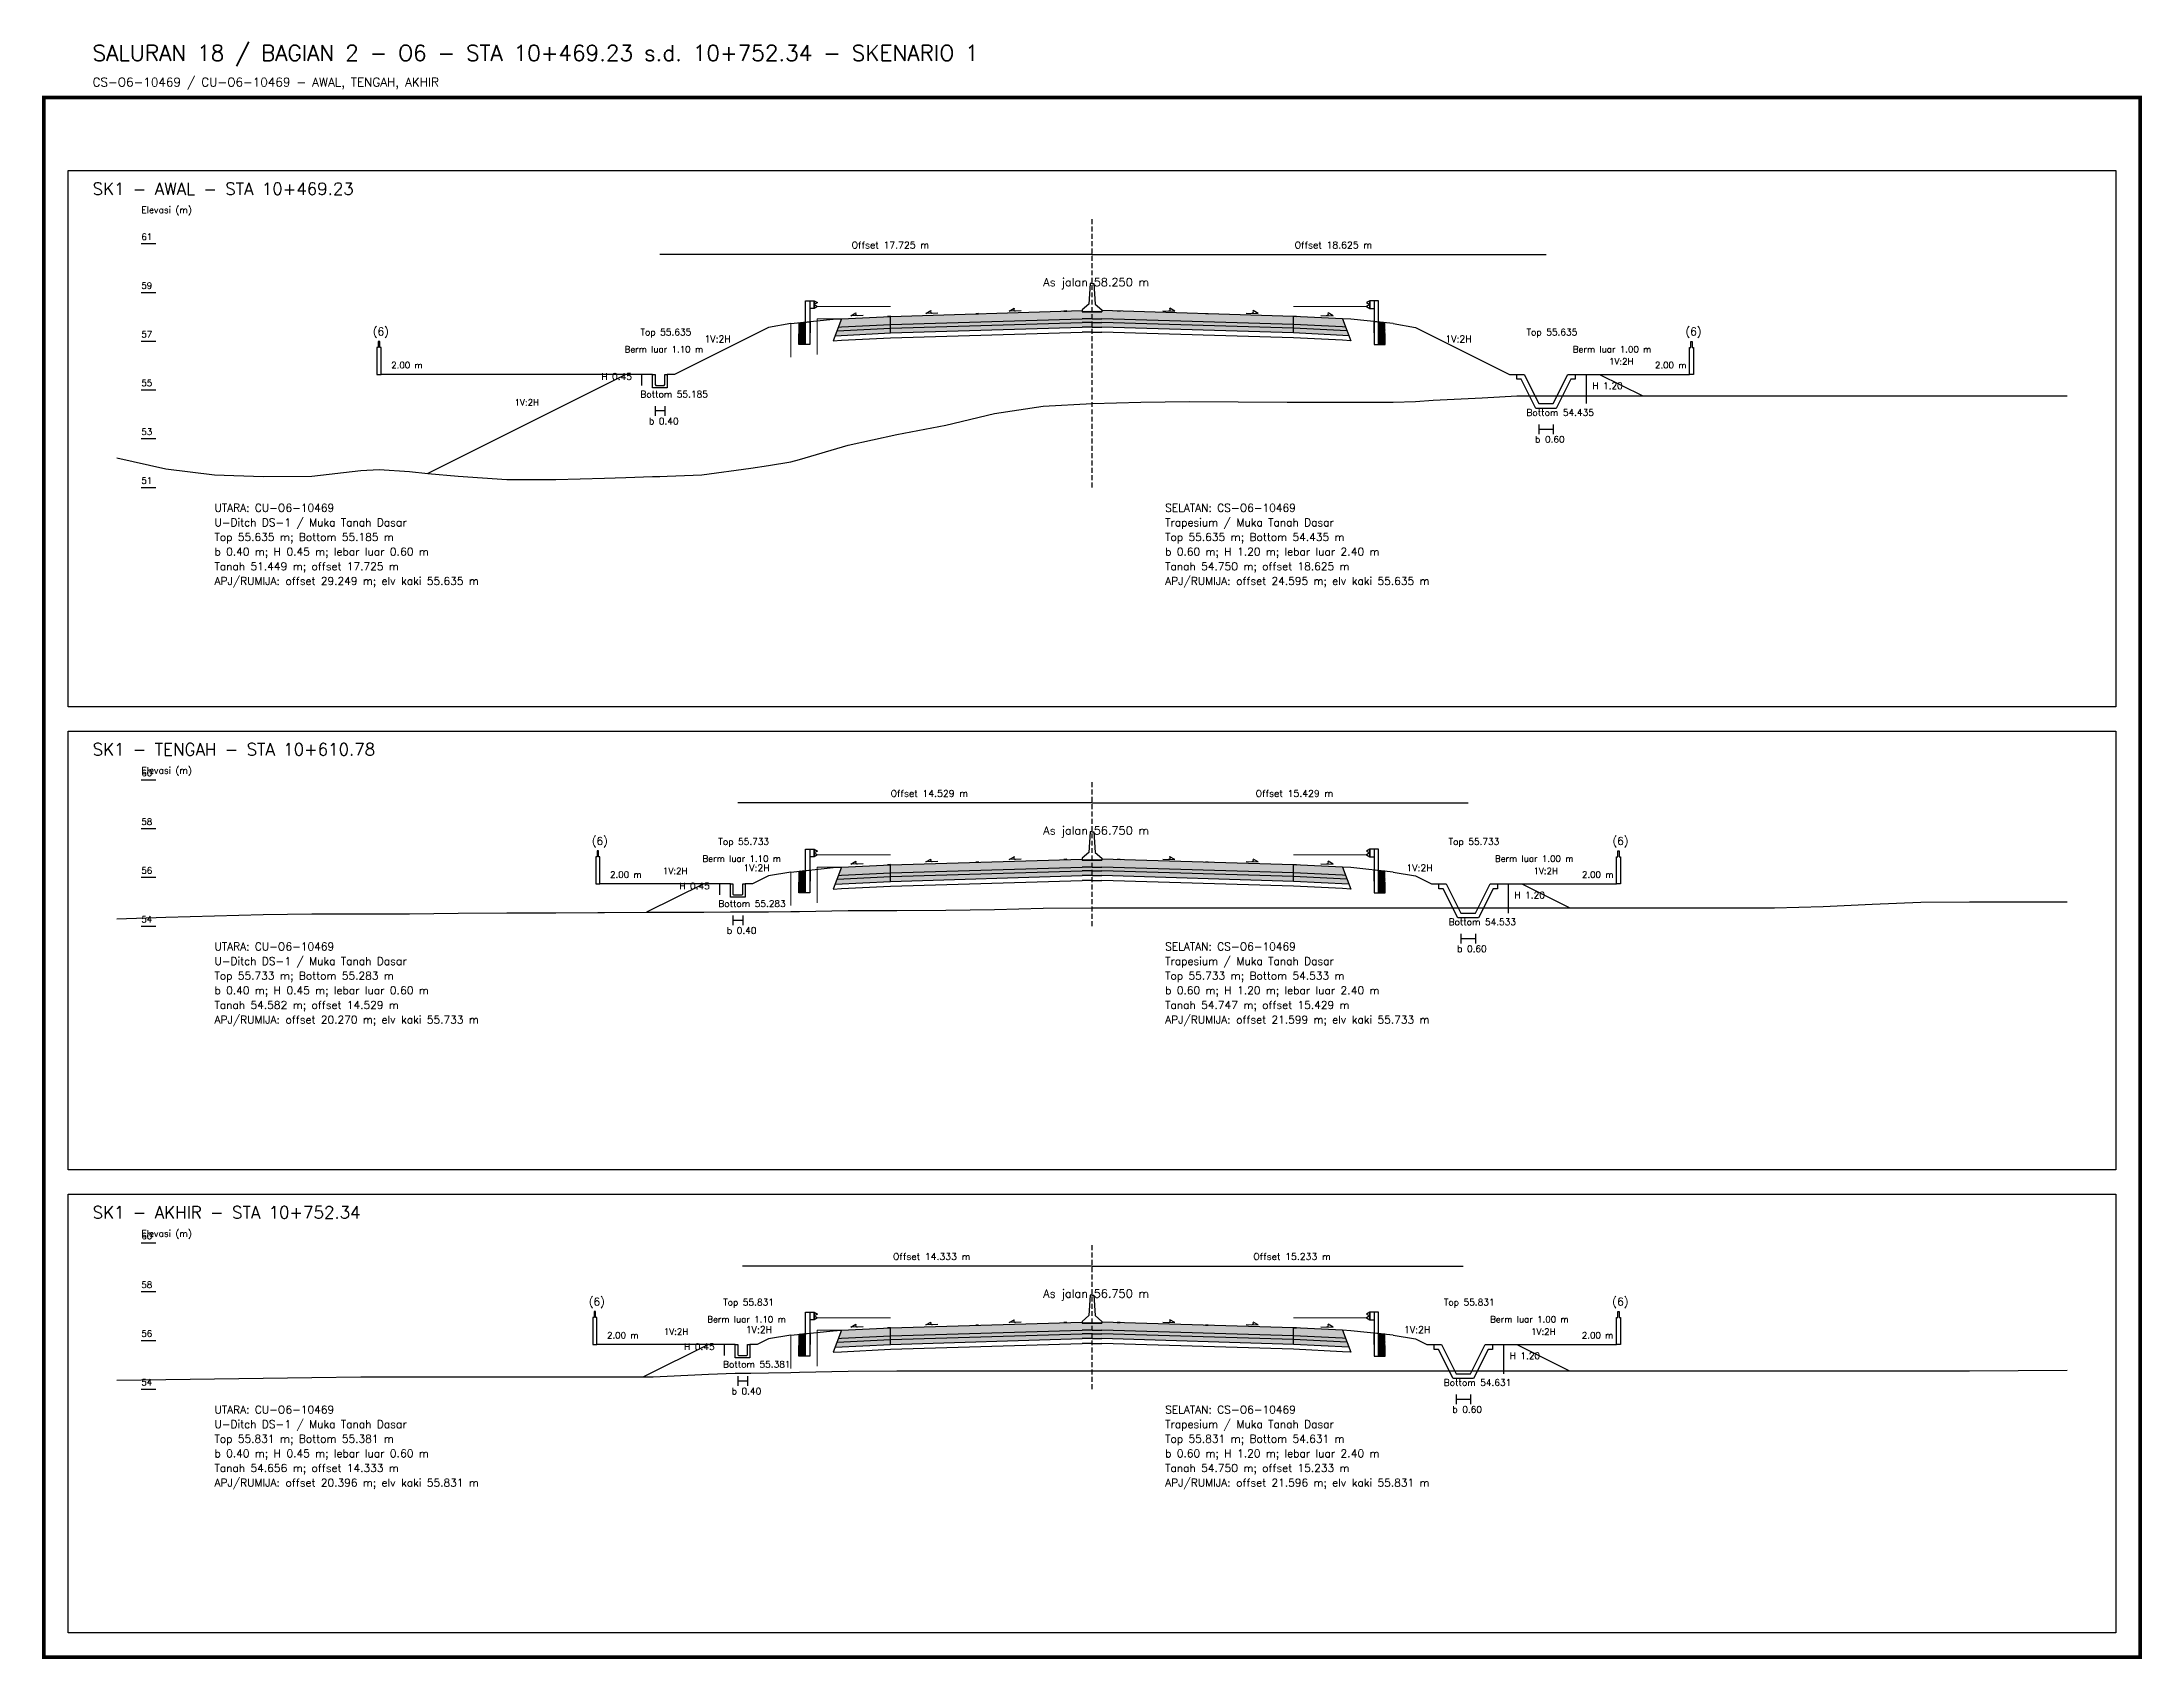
# Model space of a CAD drawing. Header units: metres. Extents: x -24715 to -24517, y 27498 to 30841.
# Drawn here: x -24707.5 to -24621.3, y 29335.5 to 29401.8 of the extents above; entities that cross this region are included whole.
import ezdxf

# ---------------------------------------------------------------- set-up
doc = ezdxf.new("R2010")
doc.units = ezdxf.units.M
doc.linetypes.add('PS_DASH', pattern=[0.3, 0.2, -0.1])
for name, color, linetype, lineweight in [('Dimensi', 230, 'Continuous', 20), ('GRS-ARSIR (HATCH)', 8, 'Continuous', 9), ('Guardrail', 20, 'Continuous', 30), ('HATCH - Beton ramping', 210, 'Continuous', 9), ('HATCH - LFA', 30, 'Continuous', 9), ('HATCH - Pavement', 50, 'Continuous', 9), ('Marka', 20, 'Continuous', 30), ('POT_ALL_GROUP', 2, 'Continuous', 70)]:
    doc.layers.add(name, color=color, linetype=linetype, lineweight=lineweight)
for name, color, linetype in [('POT_ALL_APJ', 2, 'Continuous'), ('POT_ALL_BORDER', 8, 'Continuous'), ('POT_ALL_CHANNEL1', 200, 'Continuous'), ('POT_ALL_DIM', 7, 'Continuous'), ('POT_ALL_GROUND', 1, 'Continuous'), ('POT_ALL_GUIDE', 8, 'Continuous'), ('POT_ALL_ROAD', 4, 'Continuous')]:
    doc.layers.add(name, color=color, linetype=linetype)
doc.styles.get("Standard").update_dxf_attribs({"font": 'simplex.shx'})

# ---------------------------------------------------------------- blocks, each defined once
blk = doc.blocks.new('JALAN_ASLI_TIPIKAL_2OKT_METER')
at = {"layer": 'Guardrail', "lineweight": 9}
h = blk.add_hatch(dxfattribs=at)
h.set_pattern_fill('JIS_LC_20', color=256, scale=0.002)
h.set_pattern_definition([(45, (-29.65569, -21.99233), (-0.02828427, 0.02828427), []), (45, (-29.65489, -21.99233), (-0.02828427, 0.02828427), [])])
h.paths.add_polyline_path([(-12.025, -1.394), (-11.753, -1.394), (-11.753, -0.471), (-12.018, -0.498)])
h = blk.add_hatch(dxfattribs=at)
h.set_pattern_fill('JIS_LC_20', color=256, scale=0.002)
h.set_pattern_definition([(45, (-29.40569, -21.99233), (-0.02828427, 0.02828427), []), (45, (-29.40489, -21.99233), (-0.02828427, 0.02828427), [])])
h.paths.add_polyline_path([(12.018, -0.498), (11.753, -0.471), (11.753, -1.394), (12.025, -1.394)])
at = {"layer": 'HATCH - Beton ramping'}
h = blk.add_hatch(dxfattribs=at)
h.set_pattern_fill('AR-CONC', color=256, scale=0.0005)
h.set_pattern_definition([(50, (-28.949556, -21.99233), (0.09109233, -0.00796954), [0.009525, -0.104775]), (355, (-28.94956, -21.99233), (-0.0176217, 0.09552842), [0.00762, -0.0838203]), (100.45144, (-28.941965, -21.992995), (0.07347062, 0.08755888), [0.008095, -0.08904512]), (46.1842, (-28.94956, -21.96693), (0.13553952, -0.02102116), [0.0142875, -0.1571625]), (96.63556, (-28.93826, -21.96868), (0.11870207, 0.12371306), [0.0121425, -0.1335678]), (351.18415, (-28.94956, -21.96693), (0.11870207, 0.12371306), [0.01143, -0.12572987]), (21, (-28.936856, -21.97328), (0.0758072, -0.0511326), [0.009525, -0.104775]), (326, (-28.93686, -21.97328), (0.03090101, 0.09209398), [0.00762, -0.08382]), (71.45144, (-28.93054, -21.97754), (0.1067082, 0.04096138), [0.008095, -0.08904497]), (37.5, (-28.949556, -21.99233), (0.001544302, 0.04227752), [0, -0.082804, 0, -0.08509, 0, -0.0841375]), (7.5, (-28.949556, -21.99233), (0.03340983, 0.05009029), [0, -0.048514, 0, -0.080899, 0, -0.0320675]), (327.5, (-28.977877, -21.99233), (0.067795298, -0.002864372), [0, -0.03175, 0, -0.09906, 0, -0.131445]), (317.5, (-28.990577, -21.99233), (0.07406459, 0.01271325), [0, -0.041275, 0, -0.065786, 0, -0.093345])])
h.paths.add_polyline_path([(-8.27, -0.566), (-10.401, -0.666), (-10.461, -0.826), (-8.27, -0.716)])
h.paths.add_polyline_path([(-0.4, -0.48), (0, -0.48), (0, -0.33), (-0.4, -0.33), (-8.27, -0.566), (-8.27, -0.716)])
h = blk.add_hatch(dxfattribs=at)
h.set_pattern_fill('AR-CONC', color=256, scale=0.0005)
h.set_pattern_definition([(50, (-28.699556, -21.99233), (0.09109233, -0.00796954), [0.009525, -0.104775]), (355, (-28.69956, -21.99233), (-0.01762171, 0.09552842), [0.00762, -0.0838203]), (100.45144, (-28.691965, -21.992995), (0.07347062, 0.08755888), [0.008095, -0.08904512]), (46.1842, (-28.69956, -21.96693), (0.13553952, -0.02102116), [0.0142875, -0.1571625]), (96.63556, (-28.68826, -21.96868), (0.11870207, 0.12371306), [0.0121425, -0.1335678]), (351.18415, (-28.69956, -21.96693), (0.11870207, 0.12371306), [0.01143, -0.12572987]), (21, (-28.686856, -21.97328), (0.0758072, -0.0511326), [0.009525, -0.104775]), (326, (-28.68686, -21.97328), (0.03090101, 0.09209398), [0.00762, -0.08382]), (71.45144, (-28.68054, -21.97754), (0.10670821, 0.04096138), [0.008095, -0.08904497]), (37.5, (-28.699556, -21.99233), (0.001544302, 0.04227752), [0, -0.082804, 0, -0.08509, 0, -0.0841375]), (7.5, (-28.699556, -21.99233), (0.03340983, 0.050090287), [0, -0.048514, 0, -0.080899, 0, -0.0320675]), (327.5, (-28.727877, -21.99233), (0.067795298, -0.002864372), [0, -0.03175, 0, -0.09906, 0, -0.131445]), (317.5, (-28.740577, -21.99233), (0.07406459, 0.012713246), [0, -0.041275, 0, -0.065786, 0, -0.093345])])
h.paths.add_polyline_path([(8.27, -0.566), (10.401, -0.666), (10.461, -0.826), (8.27, -0.716)])
h.paths.add_polyline_path([(0.4, -0.48), (0, -0.48), (0, -0.33), (0.4, -0.33), (8.27, -0.566), (8.27, -0.716)])
at = {"layer": 'HATCH - LFA'}
h = blk.add_hatch(dxfattribs=at)
h.set_pattern_fill('GRAVEL', color=256, scale=0.0075)
h.set_pattern_definition([(228.012788, (-28.812396, -21.801831), (-1.524, -1.7145), [0.0256291, -2.5372863]), (184.96974, (-28.829541, -21.820881), (2.2859999991, 0.1905000109), [0.04398035, -4.3540537]), (132.510447, (-28.873356, -21.824691), (1.9050000008, -2.0954999993), [0.0310111, -3.0701042]), (267.27369, (-28.947651, -21.872316), (0.1905000004, 3.81), [0.0400503, -3.9649828]), (292.833654, (-28.949556, -21.912321), (-0.9525, 2.286), [0.0392725, -3.8879856]), (357.27369, (-28.934316, -21.948516), (-3.81, 0.1905000004), [0.0400503, -3.9649828]), (37.69424, (-28.894311, -21.950421), (-2.4764999999, -1.9050000001), [0.0529645, -5.24348365]), (72.255328, (-28.852401, -21.918036), (1.3335000004, 4.1909999999), [0.050004, -4.95039425]), (121.429566, (-28.837161, -21.870411), (-1.5240000002, 2.4764999999), [0.040186, -3.9784159]), (175.23636, (-28.858116, -21.836121), (2.0955, -0.1905), [0.0458785, -2.2480453]), (222.397438, (-28.903836, -21.832311), (-2.2859999999, -2.0955000001), [0.05933084, -5.8737579]), (138.814075, (-28.759056, -21.874221), (-1.3335, 1.143), [0.0202503, -2.0047924]), (171.469234, (-28.774296, -21.860886), (2.4765, -0.3809999996), [0.03852615, -3.8140979]), (225, (-28.8124, -21.85517), (0, -0.1905), [0.0269407, -0.242467]), (203.19859, (-28.82573, -21.832311), (0.9525, 0.381), [0.0145081, -1.4362967]), (291.80141, (-28.839066, -21.838026), (-0.1905, 0.5715), [0.0205174, -1.0053565]), (30.96376, (-28.831446, -21.857076), (0.5715, 0.381), [0.033324, -1.0774724]), (161.56505, (-28.80287, -21.83993), (0.381, -0.1905), [0.0240965, -0.5783174]), (16.38954, (-28.949556, -21.838026), (1.905, 0.5715), [0.0337566, -3.341912]), (70.346176, (-28.917171, -21.828501), (-0.762, -2.0955), [0.0283199, -2.8036662]), (293.19859, (-28.80287, -21.801831), (-0.381, 0.9525), [0.029016, -1.4217888]), (343.61046, (-28.791441, -21.828501), (-1.905, 0.5715), [0.0337566, -3.341912]), (339.443955, (-28.949556, -21.956136), (-0.9525, 0.381), [0.0325526, -1.5950801]), (294.77514, (-28.919076, -21.967566), (-0.952500001, 2.0954999995), [0.0272754, -2.7002695]), (66.80141, (-28.800966, -21.992331), (0.381, 0.9525), [0.029016, -1.4217888]), (17.354025, (-28.789536, -21.965661), (-2.4765, -0.762), [0.0319337, -3.1614282]), (69.443955, (-28.89431, -21.992331), (-0.381, -0.9525), [0.0162763, -1.6113564]), (101.30993, (-28.812396, -21.99233), (-0.1905, 0.762), [0.0097136, -0.9616496]), (165.96376, (-28.8143, -21.982806), (0.5715, -0.1905), [0.0392725, -0.7461791]), (186.009006, (-28.852401, -21.973281), (1.905, 0.1905), [0.036395, -3.6031024]), (303.69007, (-28.831446, -21.87422), (-0.1905, 0.381), [0.0274743, -0.6593832]), (353.157227, (-28.816206, -21.897081), (3.2385, -0.3809999998), [0.0479668, -4.7487007]), (60.945396, (-28.76858, -21.902796), (-0.762, -1.3335), [0.0196131, -1.9417044]), (90, (-28.75906, -21.88565), (-0.1905, 0.1905), [0.01143, -0.17907]), (120.256437, (-28.856211, -21.967566), (0.762, -1.3335), [0.026465, -2.6200456]), (48.012787, (-28.869546, -21.944706), (1.524, 1.7145), [0.0512582, -2.5116572]), (0, (-28.83526, -21.9066), (0.1905, 0.1905), [0.04953, -0.14097]), (325.304846, (-28.785726, -21.906606), (1.9050000007, -1.333499999), [0.0301207, -2.9819488]), (254.0546, (-28.76096, -21.92375), (-0.1905, -0.762), [0.0277372, -1.3591238]), (207.645975, (-28.768581, -21.950421), (-3.6195000001, -1.9049999997), [0.0451609, -4.4709348]), (175.426079, (-28.808586, -21.971376), (-2.4765, 0.1905), [0.0477772, -4.7299385])])
h.paths.add_polyline_path([(-8.27, -0.716), (-10.461, -0.826), (-10.54, -1.03), (-8.27, -0.916)])
h.paths.add_polyline_path([(-0.4, -0.68), (0, -0.68), (0, -0.48), (-0.4, -0.48), (-8.27, -0.716), (-8.27, -0.916)])
h = blk.add_hatch(dxfattribs=at)
h.set_pattern_fill('GRAVEL', color=256, scale=0.0075)
h.set_pattern_definition([(228.012788, (-28.562396, -21.801831), (-1.524, -1.7145), [0.0256291, -2.5372863]), (184.96974, (-28.579541, -21.820881), (2.2859999991, 0.1905000109), [0.04398035, -4.3540537]), (132.510447, (-28.623356, -21.824691), (1.9050000008, -2.0954999993), [0.0310111, -3.0701042]), (267.27369, (-28.697651, -21.872316), (0.1905000004, 3.81), [0.04005034, -3.9649828]), (292.833654, (-28.699556, -21.912321), (-0.9525, 2.286), [0.0392725, -3.8879856]), (357.27369, (-28.684316, -21.948516), (-3.81, 0.1905000004), [0.04005034, -3.9649828]), (37.69424, (-28.644311, -21.950421), (-2.4764999999, -1.9050000001), [0.0529645, -5.24348365]), (72.255328, (-28.602401, -21.918036), (1.3335000004, 4.1909999999), [0.050004, -4.95039425]), (121.429566, (-28.587161, -21.870411), (-1.5240000002, 2.4764999999), [0.040186, -3.9784159]), (175.23636, (-28.608116, -21.836121), (2.0955, -0.1905000003), [0.0458785, -2.2480453]), (222.397438, (-28.653836, -21.832311), (-2.2859999999, -2.0955000001), [0.05933084, -5.87375794]), (138.814075, (-28.509056, -21.874221), (-1.3335, 1.143), [0.02025034, -2.0047924]), (171.469234, (-28.524296, -21.860886), (2.4765, -0.3809999996), [0.03852615, -3.8140979]), (225, (-28.5624, -21.85517), (0, -0.1905), [0.0269407, -0.242467]), (203.19859, (-28.57573, -21.832311), (0.9525, 0.381), [0.0145081, -1.4362967]), (291.80141, (-28.589066, -21.838026), (-0.1905, 0.5715), [0.0205174, -1.0053565]), (30.96376, (-28.581446, -21.857076), (0.5715, 0.381), [0.033324, -1.0774724]), (161.56505, (-28.55287, -21.83993), (0.381, -0.1905), [0.0240965, -0.57831736]), (16.38954, (-28.699556, -21.838026), (1.905, 0.5715), [0.0337566, -3.341912]), (70.346176, (-28.667171, -21.828501), (-0.762, -2.0955), [0.0283199, -2.8036662]), (293.19859, (-28.55287, -21.801831), (-0.381, 0.9525), [0.029016, -1.4217888]), (343.61046, (-28.541441, -21.828501), (-1.905, 0.5714999999), [0.0337566, -3.341912]), (339.443955, (-28.699556, -21.956136), (-0.9525, 0.381), [0.03255264, -1.5950801]), (294.77514, (-28.669076, -21.967566), (-0.952500001, 2.0954999995), [0.0272754, -2.7002695]), (66.80141, (-28.550966, -21.992331), (0.381, 0.9525), [0.029016, -1.4217888]), (17.354025, (-28.539536, -21.965661), (-2.4765, -0.7620000002), [0.0319337, -3.1614282]), (69.443955, (-28.64431, -21.992331), (-0.381, -0.9525), [0.0162763, -1.6113564]), (101.30993, (-28.562396, -21.99233), (-0.1905, 0.762), [0.0097136, -0.9616496]), (165.96376, (-28.5643, -21.982806), (0.5715, -0.1905), [0.0392725, -0.7461791]), (186.009006, (-28.602401, -21.973281), (1.905, 0.1905), [0.036395, -3.6031024]), (303.69007, (-28.581446, -21.87422), (-0.1905, 0.381), [0.0274743, -0.6593832]), (353.157227, (-28.566206, -21.897081), (3.2385, -0.3809999998), [0.04796676, -4.7487007]), (60.945396, (-28.51858, -21.902796), (-0.762, -1.3335), [0.0196131, -1.9417044]), (90, (-28.50906, -21.88565), (-0.1905, 0.1905), [0.01143, -0.17907]), (120.256437, (-28.606211, -21.967566), (0.762, -1.3335), [0.026465, -2.62004556]), (48.012787, (-28.619546, -21.944706), (1.524, 1.7145), [0.0512582, -2.5116572]), (0, (-28.58526, -21.9066), (0.1905, 0.1905), [0.04953, -0.14097]), (325.304846, (-28.535726, -21.906606), (1.9050000007, -1.333499999), [0.0301207, -2.98194875]), (254.054604, (-28.51096, -21.92375), (-0.1905, -0.762), [0.0277372, -1.35912375]), (207.645975, (-28.518581, -21.950421), (-3.6195000001, -1.9049999997), [0.0451609, -4.4709348]), (175.426079, (-28.558586, -21.971376), (-2.4765, 0.1905), [0.0477772, -4.7299385])])
h.paths.add_polyline_path([(8.27, -0.716), (10.461, -0.826), (10.54, -1.03), (8.27, -0.916)])
h.paths.add_polyline_path([(0.4, -0.68), (0, -0.68), (0, -0.48), (0.4, -0.48), (8.27, -0.716), (8.27, -0.916)])
at = {"layer": 'HATCH - Pavement'}
h = blk.add_hatch(dxfattribs=at)
h.set_pattern_fill('AR-CONC', color=256, scale=0.001)
h.set_pattern_definition([(50, (-89.43046, -52.62889), (0.18218467, -0.01593909), [0.01905, -0.20955]), (355, (-89.43046, -52.6289), (-0.03524342, 0.19105685), [0.01524, -0.1676406]), (100.45144, (-89.41528, -52.63022), (0.14694125, 0.17511775), [0.01619, -0.17809024]), (46.1842, (-89.43046, -52.5781), (0.27107904, -0.04204233), [0.028575, -0.314325]), (96.63556, (-89.40787, -52.5816), (0.23740413, 0.2474261), [0.024285, -0.2671356]), (351.18415, (-89.43046, -52.5781), (0.2374041, 0.2474261), [0.02286, -0.2514597]), (21, (-89.40506, -52.59079), (0.1516144, -0.1022652), [0.01905, -0.20955]), (326, (-89.40506, -52.5908), (0.06180203, 0.18418797), [0.01524, -0.16764]), (71.45144, (-89.39243, -52.59931), (0.21341642, 0.08192277), [0.01619, -0.17808994]), (37.5, (-89.43046, -52.62889), (0.003088603, 0.08455504), [0, -0.165608, 0, -0.17018, 0, -0.168275]), (7.5, (-89.43046, -52.62889), (0.06681966, 0.100180575), [0, -0.097028, 0, -0.161798, 0, -0.064135]), (327.5, (-89.4871, -52.62889), (0.135590595, -0.005728744), [0, -0.0635, 0, -0.19812, 0, -0.26289]), (317.5, (-89.5125, -52.62889), (0.14812918, 0.02542649), [0, -0.08255, 0, -0.131572, 0, -0.18669])])
h.paths.add_polyline_path([(-8.27, -0.236), (-10.27, -0.336), (-10.401, -0.673), (-10.27, -0.666), (-8.27, -0.566)])
h.paths.add_polyline_path([(-0.4, -0.33), (0, -0.33), (0, 0), (-0.4, 0), (-8.27, -0.236), (-8.27, -0.566)])
h = blk.add_hatch(dxfattribs=at)
h.set_pattern_fill('AR-CONC', color=256, scale=0.001)
h.set_pattern_definition([(50, (-89.18046, -52.62889), (0.18218467, -0.01593909), [0.01905, -0.20955]), (355, (-89.18046, -52.6289), (-0.03524342, 0.19105685), [0.01524, -0.16764058]), (100.45144, (-89.16528, -52.63022), (0.14694125, 0.17511775), [0.01619, -0.17809024]), (46.1842, (-89.18046, -52.5781), (0.27107904, -0.04204233), [0.028575, -0.314325]), (96.63556, (-89.15787, -52.5816), (0.23740413, 0.2474261), [0.024285, -0.2671356]), (351.18415, (-89.18046, -52.5781), (0.2374041, 0.2474261), [0.02286, -0.2514597]), (21, (-89.15506, -52.59079), (0.1516144, -0.1022652), [0.01905, -0.20955]), (326, (-89.15506, -52.5908), (0.06180203, 0.18418797), [0.01524, -0.16764]), (71.45144, (-89.14243, -52.59931), (0.21341642, 0.08192277), [0.01619, -0.17808994]), (37.5, (-89.18046, -52.62889), (0.003088603, 0.08455504), [0, -0.165608, 0, -0.17018, 0, -0.168275]), (7.5, (-89.18046, -52.62889), (0.06681966, 0.100180575), [0, -0.097028, 0, -0.161798, 0, -0.064135]), (327.5, (-89.2371, -52.62889), (0.135590595, -0.005728744), [0, -0.0635, 0, -0.19812, 0, -0.26289]), (317.5, (-89.2625, -52.62889), (0.14812918, 0.02542649), [0, -0.08255, 0, -0.131572, 0, -0.18669])])
h.paths.add_polyline_path([(8.27, -0.236), (10.27, -0.336), (10.401, -0.673), (10.27, -0.666), (8.27, -0.566)])
h.paths.add_polyline_path([(0.4, -0.33), (0, -0.33), (0, 0), (0.4, 0), (8.27, -0.236), (8.27, -0.566)])
at = {"layer": 'Marka'}
h = blk.add_hatch(color=256, dxfattribs=at)
h.dxf.hatch_style = 1
h.paths.add_polyline_path([(-8.27, -0.23), (-8.39, -0.236), (-8.39, -0.242), (-8.27, -0.236)])
h.paths.add_polyline_path([(-4.65, -0.122), (-4.77, -0.125), (-4.77, -0.131), (-4.65, -0.128)])
h.paths.add_polyline_path([(-1.03, -0.019), (-1.03, -0.013), (-1.15, -0.017), (-1.15, -0.023)])
h = blk.add_hatch(color=256, dxfattribs=at)
h.dxf.hatch_style = 1
h.paths.add_polyline_path([(8.27, -0.23), (8.39, -0.236), (8.39, -0.242), (8.27, -0.236)])
h.paths.add_polyline_path([(4.65, -0.122), (4.77, -0.125), (4.77, -0.131), (4.65, -0.128)])
h.paths.add_polyline_path([(1.03, -0.019), (1.03, -0.013), (1.15, -0.017), (1.15, -0.023)])
for p, q in [((-8.27, -0.236), (-0.4, 0)), ((8.27, -0.236), (0.4, 0)), ((-12.353, -0.533), (-10.622, -0.354)), ((-10.27, -0.336), (-10.62, -1.234)), ((-10.62, -0.354), (-10.27, -0.336)), ((-10.461, -0.826), (-8.27, -0.716)), ((-10.401, -0.673), (-10.27, -0.666)), ((-10.27, -0.336), (-8.27, -0.236)), ((-10.27, -0.666), (-8.27, -0.566)), ((-8.27, -0.916), (-8.27, -0.236)), ((-8.27, -0.566), (-0.4, -0.33)), ((-8.27, -0.716), (-0.4, -0.48)), ((-8.27, -0.916), (-0.4, -0.68)), ((0, -0.05), (-0.4, -0.05)), ((0, -0.33), (-0.4, -0.33)), ((0, -0.48), (-0.4, -0.48)), ((0, -0.68), (-0.4, -0.68)), ((0, -0.05), (0.4, -0.05)), ((0, -0.33), (0.4, -0.33)), ((0, -0.48), (0.4, -0.48)), ((0, -0.68), (0.4, -0.68)), ((8.27, -0.566), (0.4, -0.33)), ((8.27, -0.716), (0.4, -0.48)), ((8.27, -0.916), (0.4, -0.68)), ((8.27, -0.916), (8.27, -0.236)), ((10.27, -0.336), (8.27, -0.236)), ((10.27, -0.666), (8.27, -0.566)), ((10.461, -0.826), (8.27, -0.716)), ((10.27, -0.336), (10.62, -1.234)), ((10.62, -0.354), (10.27, -0.336)), ((10.401, -0.673), (10.27, -0.666)), ((12.353, -0.533), (10.622, -0.354)), ((-10.62, -1.234), (-10.27, -1.216)), ((-10.54, -1.03), (-8.27, -0.916)), ((-10.27, -1.216), (-8.27, -1.116)), ((-8.27, -1.116), (-0.4, -0.88)), ((0, -0.88), (-0.4, -0.88)), ((0, -0.88), (0.4, -0.88)), ((8.27, -1.116), (0.4, -0.88)), ((10.54, -1.03), (8.27, -0.916)), ((10.27, -1.216), (8.27, -1.116)), ((10.62, -1.234), (10.27, -1.216))]:
    blk.add_line(p, q)
for points in [[(0, 1.11), (-0.075, 1.11), (-0.125, 0.27), (-0.4, 0.03), (-0.4, -0.05), (0, -0.05)], [(0, 1.11), (0.075, 1.11), (0.125, 0.27), (0.4, 0.03), (0.4, -0.05), (0, -0.05)], [(-6.818, -0.116), (-6.616, 0)], [(-3.401, -0.02), (-3.199, 0.096)], [(3.401, -0.02), (3.199, 0.096)], [(6.818, -0.116), (6.616, 0)], [(-9.887, -0.208), (-9.686, -0.092)], [(-9.387, -0.193), (-9.887, -0.208)], [(-6.318, -0.101), (-6.818, -0.116)], [(-2.901, -0.005), (-3.401, -0.02)], [(2.901, -0.005), (3.401, -0.02)], [(6.318, -0.101), (6.818, -0.116)], [(9.387, -0.193), (9.887, -0.208)], [(9.887, -0.208), (9.686, -0.092)]]:
    blk.add_lwpolyline(points)
for centre, start, end in [((-6.556, -0.037), 148.28164, 271.71836), ((-3.139, 0.059), 148.28164, 271.71836), ((3.139, 0.059), 268.28164, 31.71836), ((6.556, -0.037), 268.28164, 31.71836), ((-9.625, -0.129), 148.28164, 271.71836), ((9.625, -0.129), 268.28164, 31.71836)]:
    blk.add_arc(centre, 0.0711, start, end)
at = {"layer": 'Dimensi'}
for p, q in [((-8.27, 0.168), (-11.27, 0.168)), ((8.27, 0.168), (11.27, 0.168))]:
    blk.add_line(p, q, dxfattribs=at)
at = {"layer": 'GRS-ARSIR (HATCH)'}
for p, q in [((-12.353, -0.533), (-12.353, -1.909)), ((-11.27, -0.336), (-11.27, -1.803)), ((-10.27, -0.336), (-11.27, -0.336))]:
    blk.add_line(p, q, dxfattribs=at)
at = {"layer": 'Guardrail'}
for points in [[(-11.753, -1.394), (-11.753, 0.406), (-11.575, 0.406), (-11.575, -1.394), (-11.753, -1.394)], [(-11.575, 0.406), (-11.397, 0.406), (-11.397, 0.094), (-11.575, 0.094)], [(-11.397, 0.25), (-11.397, 0.406), (-11.262, 0.328), (-11.397, 0.25)], [(-11.397, 0.094), (-11.397, 0.25), (-11.262, 0.172), (-11.397, 0.094)], [(11.397, 0.25), (11.397, 0.406), (11.262, 0.328), (11.397, 0.25)], [(11.397, 0.094), (11.397, 0.25), (11.262, 0.172), (11.397, 0.094)], [(11.575, 0.406), (11.397, 0.406), (11.397, 0.094), (11.575, 0.094)], [(11.753, -1.394), (11.753, 0.406), (11.575, 0.406), (11.575, -1.394), (11.753, -1.394)], [(-11.575, -1.394), (-12.025, -1.394), (-12.018, -0.498), (-11.568, -0.453), (-11.575, -1.394)], [(11.575, -1.394), (12.025, -1.394), (12.018, -0.498), (11.568, -0.453), (11.575, -1.394)]]:
    blk.add_lwpolyline(points, dxfattribs=at)
at = {"layer": 'Marka'}
for points in [[(-8.39, -0.242), (-8.27, -0.236), (-8.27, -0.23), (-8.39, -0.236), (-8.39, -0.242)], [(8.39, -0.242), (8.27, -0.236), (8.27, -0.23), (8.39, -0.236), (8.39, -0.242)]]:
    blk.add_lwpolyline(points, dxfattribs=at)
for points in [[(-4.65, -0.122), (-4.77, -0.125), (-4.77, -0.131), (-4.65, -0.128)], [(-1.03, -0.013), (-1.15, -0.017), (-1.15, -0.023), (-1.03, -0.019)], [(1.03, -0.013), (1.15, -0.017), (1.15, -0.023), (1.03, -0.019)], [(4.65, -0.122), (4.77, -0.125), (4.77, -0.131), (4.65, -0.128)]]:
    blk.add_lwpolyline(points, close=True, dxfattribs=at)

msp = doc.modelspace()

# ---------------------------------------------------------------- linework, layer by layer
at = {"layer": 'POT_ALL_APJ', "linetype": 'Continuous'}
for points in [[(-24693.71945, 29389.29927), (-24693.71945, 29388.19486), (-24693.54945, 29388.19486), (-24693.54945, 29389.29927), (-24693.60445, 29389.29927), (-24693.60445, 29389.54927), (-24693.63445, 29389.54927), (-24693.66445, 29389.54927), (-24693.66445, 29389.29927), (-24693.71945, 29389.29927)], [(-24639.70533, 29389.29927), (-24639.70533, 29388.19486), (-24639.87533, 29388.19486), (-24639.87533, 29389.29927), (-24639.82033, 29389.29927), (-24639.82033, 29389.54927), (-24639.79033, 29389.54927), (-24639.76033, 29389.54927), (-24639.76033, 29389.29927), (-24639.70533, 29389.29927)], [(-24683.51055, 29388.19486), (-24693.54945, 29388.19486)], [(-24643.56072, 29388.19486), (-24639.87533, 29388.19486)], [(-24684.74092, 29368.39718), (-24684.74092, 29367.29277), (-24684.57092, 29367.29277), (-24684.57092, 29368.39718), (-24684.62592, 29368.39718), (-24684.62592, 29368.64718), (-24684.65592, 29368.64718), (-24684.68592, 29368.64718), (-24684.68592, 29368.39718), (-24684.74092, 29368.39718)], [(-24642.70145, 29368.39718), (-24642.70145, 29367.29277), (-24642.87145, 29367.29277), (-24642.87145, 29368.39718), (-24642.81645, 29368.39718), (-24642.81645, 29368.64718), (-24642.78645, 29368.64718), (-24642.75645, 29368.64718), (-24642.75645, 29368.39718), (-24642.70145, 29368.39718)], [(-24680.31473, 29367.29277), (-24684.57092, 29367.29277)], [(-24646.75654, 29367.29277), (-24642.87145, 29367.29277)], [(-24684.86614, 29349.49509), (-24684.86614, 29348.39068), (-24684.69614, 29348.39068), (-24684.69614, 29349.49509), (-24684.75114, 29349.49509), (-24684.75114, 29349.74509), (-24684.78114, 29349.74509), (-24684.81114, 29349.74509), (-24684.81114, 29349.49509), (-24684.86614, 29349.49509)], [(-24642.70513, 29349.49509), (-24642.70513, 29348.39068), (-24642.87513, 29348.39068), (-24642.87513, 29349.49509), (-24642.82013, 29349.49509), (-24642.82013, 29349.74509), (-24642.79013, 29349.74509), (-24642.76013, 29349.74509), (-24642.76013, 29349.49509), (-24642.70513, 29349.49509)], [(-24680.11891, 29348.39068), (-24684.69614, 29348.39068)], [(-24646.95236, 29348.39068), (-24642.87513, 29348.39068)]]:
    msp.add_lwpolyline(points, dxfattribs=at)
at = {"layer": 'POT_ALL_BORDER', "linetype": 'Continuous'}
for points in [[(-24706.38564, 29396.55968), (-24622.38564, 29396.55968), (-24622.38564, 29374.55968), (-24706.38564, 29374.55968), (-24706.38564, 29396.55968)], [(-24706.38564, 29373.55968), (-24622.38564, 29373.55968), (-24622.38564, 29355.55968), (-24706.38564, 29355.55968), (-24706.38564, 29373.55968)], [(-24706.38564, 29354.55968), (-24622.38564, 29354.55968), (-24622.38564, 29336.55968), (-24706.38564, 29336.55968), (-24706.38564, 29354.55968)]]:
    msp.add_lwpolyline(points, dxfattribs=at)
at = {"layer": 'POT_ALL_CHANNEL1', "linetype": 'Continuous'}
for points in [[(-24681.91055, 29388.19486), (-24681.81055, 29388.19486), (-24681.81055, 29387.64486), (-24682.41055, 29387.64486), (-24682.41055, 29388.19486), (-24682.31055, 29388.19486), (-24682.31055, 29387.77486), (-24682.28055, 29387.74486), (-24681.94055, 29387.74486), (-24681.91055, 29387.77486), (-24681.91055, 29388.19486)], [(-24646.96072, 29388.19486), (-24646.66072, 29388.19486), (-24646.06072, 29386.99486), (-24645.46072, 29386.99486), (-24644.86072, 29388.19486), (-24644.56072, 29388.19486), (-24644.56072, 29387.99486), (-24644.73711, 29387.99486), (-24645.33711, 29386.79486), (-24646.18432, 29386.79486), (-24646.78432, 29387.99486), (-24646.96072, 29387.99486), (-24646.96072, 29388.19486)], [(-24678.71473, 29367.29277), (-24678.61473, 29367.29277), (-24678.61473, 29366.74277), (-24679.21473, 29366.74277), (-24679.21473, 29367.29277), (-24679.11473, 29367.29277), (-24679.11473, 29366.87277), (-24679.08473, 29366.84277), (-24678.74473, 29366.84277), (-24678.71473, 29366.87277), (-24678.71473, 29367.29277)], [(-24650.15654, 29367.29277), (-24649.85654, 29367.29277), (-24649.25654, 29366.09277), (-24648.65654, 29366.09277), (-24648.05654, 29367.29277), (-24647.75654, 29367.29277), (-24647.75654, 29367.09277), (-24647.93293, 29367.09277), (-24648.53293, 29365.89277), (-24649.38015, 29365.89277), (-24649.98015, 29367.09277), (-24650.15654, 29367.09277), (-24650.15654, 29367.29277)], [(-24678.51891, 29348.39068), (-24678.41891, 29348.39068), (-24678.41891, 29347.84068), (-24679.01891, 29347.84068), (-24679.01891, 29348.39068), (-24678.91891, 29348.39068), (-24678.91891, 29347.97068), (-24678.88891, 29347.94068), (-24678.54891, 29347.94068), (-24678.51891, 29347.97068), (-24678.51891, 29348.39068)], [(-24650.35236, 29348.39068), (-24650.05236, 29348.39068), (-24649.45236, 29347.19068), (-24648.85236, 29347.19068), (-24648.25236, 29348.39068), (-24647.95236, 29348.39068), (-24647.95236, 29348.19068), (-24648.12875, 29348.19068), (-24648.72875, 29346.99068), (-24649.57597, 29346.99068), (-24650.17597, 29348.19068), (-24650.35236, 29348.19068), (-24650.35236, 29348.39068)]]:
    msp.add_lwpolyline(points, dxfattribs=at)
at = {"layer": 'POT_ALL_DIM', "linetype": 'Continuous'}
for points in [[(-24664.38564, 29393.10968), (-24682.11055, 29393.10968)], [(-24664.38564, 29393.10968), (-24645.76072, 29393.10968)], [(-24682.86055, 29388.19486), (-24682.86055, 29387.74486)], [(-24644.11072, 29388.19486), (-24644.11072, 29386.99486)], [(-24682.31055, 29386.89486), (-24682.31055, 29386.49486)], [(-24681.91055, 29386.69486), (-24682.31055, 29386.69486)], [(-24681.91055, 29386.89486), (-24681.91055, 29386.49486)], [(-24646.06072, 29386.14486), (-24646.06072, 29385.74486)], [(-24646.06072, 29385.94486), (-24645.46072, 29385.94486)], [(-24645.46072, 29386.14486), (-24645.46072, 29385.74486)], [(-24664.38564, 29370.60968), (-24678.91473, 29370.60968)], [(-24664.38564, 29370.60968), (-24648.95654, 29370.60968)], [(-24679.66473, 29367.29277), (-24679.66473, 29366.84277)], [(-24647.30654, 29367.29277), (-24647.30654, 29366.09277)], [(-24679.11473, 29365.99277), (-24679.11473, 29365.59277)], [(-24678.71473, 29365.99277), (-24678.71473, 29365.59277)], [(-24678.71473, 29365.79277), (-24679.11473, 29365.79277)], [(-24649.25654, 29365.24277), (-24649.25654, 29364.84277)], [(-24648.65654, 29365.24277), (-24648.65654, 29364.84277)], [(-24649.25654, 29365.04277), (-24648.65654, 29365.04277)], [(-24664.38564, 29351.60968), (-24678.71891, 29351.60968)], [(-24664.38564, 29351.60968), (-24649.15236, 29351.60968)], [(-24679.46891, 29348.39068), (-24679.46891, 29347.94068)], [(-24647.50236, 29348.39068), (-24647.50236, 29347.19068)], [(-24678.91891, 29347.09068), (-24678.91891, 29346.69068)], [(-24678.51891, 29347.09068), (-24678.51891, 29346.69068)], [(-24678.51891, 29346.89068), (-24678.91891, 29346.89068)], [(-24649.45236, 29346.34068), (-24649.45236, 29345.94068)], [(-24649.45236, 29346.14068), (-24648.85236, 29346.14068)], [(-24648.85236, 29346.34068), (-24648.85236, 29345.94068)]]:
    msp.add_lwpolyline(points, dxfattribs=at)
at = {"layer": 'POT_ALL_GROUND', "linetype": 'Continuous'}
for points in [[(-24704.38564, 29384.76642), (-24702.38564, 29384.31613), (-24700.38564, 29384.06746), (-24698.38564, 29384.0082), (-24696.38564, 29384.01775), (-24694.38564, 29384.25376), (-24693.63445, 29384.28817), (-24692.38564, 29384.21628), (-24691.63445, 29384.13288), (-24690.38564, 29384.02426), (-24688.38564, 29383.88276), (-24686.38564, 29383.87712), (-24684.38564, 29383.93855), (-24683.51055, 29383.96459), (-24682.41055, 29383.99947), (-24682.38564, 29384.00026), (-24682.11055, 29384.00898), (-24681.81055, 29384.01849), (-24680.38564, 29384.07535), (-24678.38564, 29384.3476), (-24677.65555, 29384.45319), (-24676.73891, 29384.60646), (-24676.38564, 29384.69814), (-24674.38564, 29385.28542), (-24672.38564, 29385.72226), (-24670.38564, 29386.10883), (-24668.38564, 29386.58465), (-24666.38564, 29386.89167), (-24664.38564, 29387.00352), (-24662.38564, 29387.0602), (-24660.38564, 29387.07616), (-24658.38564, 29387.07194), (-24656.38564, 29387.05013), (-24654.38564, 29387.05165), (-24652.38564, 29387.05619), (-24652.03236, 29387.05747), (-24651.11572, 29387.08032), (-24650.38564, 29387.13164), (-24648.38564, 29387.23789), (-24646.96072, 29387.3094), (-24646.38564, 29387.30968), (-24645.76072, 29387.30968), (-24644.56072, 29387.30968), (-24644.38564, 29387.30968), (-24643.56072, 29387.30968), (-24642.38564, 29387.30968), (-24641.79033, 29387.30968), (-24640.38564, 29387.30932), (-24639.79033, 29387.30915), (-24638.38564, 29387.30875), (-24636.38564, 29387.30831), (-24634.38564, 29387.30859), (-24632.38564, 29387.30908), (-24630.38564, 29387.30933), (-24628.38564, 29387.30955), (-24626.38564, 29387.31153), (-24624.38564, 29387.31669)], [(-24704.38564, 29365.85589), (-24702.38564, 29365.92213), (-24700.38564, 29365.98117), (-24698.38564, 29366.02795), (-24696.38564, 29366.05997), (-24694.38564, 29366.06091), (-24692.38564, 29366.0611), (-24690.38564, 29366.08179), (-24688.38564, 29366.09542), (-24686.38564, 29366.10474), (-24684.65592, 29366.11281), (-24684.38564, 29366.11407), (-24682.65592, 29366.12213), (-24682.38564, 29366.12339), (-24680.38564, 29366.13345), (-24680.31473, 29366.13385), (-24679.21473, 29366.14003), (-24678.91473, 29366.14171), (-24678.61473, 29366.14339), (-24678.38564, 29366.14468), (-24677.65555, 29366.14878), (-24676.73891, 29366.15392), (-24676.38564, 29366.15971), (-24674.38564, 29366.19317), (-24672.38564, 29366.19992), (-24670.38564, 29366.2107), (-24668.38564, 29366.23275), (-24666.38564, 29366.28829), (-24664.38564, 29366.3076), (-24662.38564, 29366.30793), (-24660.38564, 29366.30788), (-24658.38564, 29366.30773), (-24656.38564, 29366.30731), (-24654.38564, 29366.30685), (-24652.38564, 29366.30645), (-24652.03236, 29366.30638), (-24651.11572, 29366.30629), (-24650.38564, 29366.30646), (-24650.15654, 29366.30651), (-24648.95654, 29366.30679), (-24648.38564, 29366.30692), (-24647.75654, 29366.30706), (-24646.75654, 29366.30729), (-24646.38564, 29366.30738), (-24644.78645, 29366.30774), (-24644.38564, 29366.30784), (-24642.78645, 29366.30819), (-24642.38564, 29366.30827), (-24640.38564, 29366.30868), (-24638.38564, 29366.30909), (-24636.38564, 29366.30951), (-24634.38564, 29366.36321), (-24632.38564, 29366.45685), (-24630.38564, 29366.53602), (-24628.38564, 29366.54876), (-24626.38564, 29366.5595), (-24624.38564, 29366.55939)], [(-24704.38564, 29346.91985), (-24702.38564, 29346.94812), (-24700.38564, 29346.97639), (-24698.38564, 29347.00465), (-24696.38564, 29347.03292), (-24694.38564, 29347.05772), (-24692.38564, 29347.05806), (-24690.38564, 29347.05832), (-24688.38564, 29347.05801), (-24686.38564, 29347.05805), (-24684.78114, 29347.05857), (-24684.38564, 29347.05876), (-24682.78114, 29347.05951), (-24682.38564, 29347.06152), (-24680.38564, 29347.16425), (-24680.11891, 29347.17571), (-24679.01891, 29347.21371), (-24678.71891, 29347.21587), (-24678.41891, 29347.21804), (-24678.38564, 29347.21828), (-24677.65555, 29347.22398), (-24676.73891, 29347.24581), (-24676.38564, 29347.25422), (-24674.38564, 29347.30185), (-24672.38564, 29347.30968), (-24670.38564, 29347.30968), (-24668.38564, 29347.30968), (-24666.38564, 29347.30968), (-24664.38564, 29347.30968), (-24662.38564, 29347.30968), (-24660.38564, 29347.30968), (-24658.38564, 29347.30968), (-24656.38564, 29347.30966), (-24654.38564, 29347.30964), (-24652.38564, 29347.30964), (-24652.03236, 29347.30963), (-24651.11572, 29347.30962), (-24650.38564, 29347.30962), (-24650.35236, 29347.30962), (-24649.15236, 29347.3096), (-24648.38564, 29347.30959), (-24647.95236, 29347.30959), (-24646.95236, 29347.30959), (-24646.38564, 29347.30958), (-24644.79013, 29347.30957), (-24644.38564, 29347.30957), (-24642.79013, 29347.30956), (-24642.38564, 29347.30956), (-24640.38564, 29347.30958), (-24638.38564, 29347.3096), (-24636.38564, 29347.30961), (-24634.38564, 29347.30963), (-24632.38564, 29347.30964), (-24630.38564, 29347.30966), (-24628.38564, 29347.30968), (-24626.38564, 29347.3175), (-24624.38564, 29347.33367)]]:
    msp.add_lwpolyline(points, dxfattribs=at)
at = {"layer": 'POT_ALL_GROUP', "linetype": 'Continuous', "lineweight": 70, "const_width": 0.15}
msp.add_lwpolyline([(-24707.38564, 29399.55968), (-24621.38564, 29399.55968), (-24621.38564, 29335.55968), (-24707.38564, 29335.55968), (-24707.38564, 29399.55968)], dxfattribs=at)
at = {"layer": 'POT_ALL_GUIDE', "linetype": 'PS_DASH'}
for points in [[(-24664.38564, 29383.55968), (-24664.38564, 29394.55968)], [(-24664.38564, 29365.55968), (-24664.38564, 29371.55968)], [(-24664.38564, 29346.55968), (-24664.38564, 29352.55968)]]:
    msp.add_lwpolyline(points, dxfattribs=at)
at = {"layer": 'POT_ALL_GUIDE', "linetype": 'Continuous'}
for points in [[(-24703.38564, 29393.55968), (-24702.78564, 29393.55968)], [(-24703.38564, 29391.55968), (-24702.78564, 29391.55968)], [(-24703.38564, 29389.55968), (-24702.78564, 29389.55968)], [(-24703.38564, 29387.55968), (-24702.78564, 29387.55968)], [(-24703.38564, 29385.55968), (-24702.78564, 29385.55968)], [(-24703.38564, 29383.55968), (-24702.78564, 29383.55968)], [(-24703.38564, 29371.55968), (-24702.78564, 29371.55968)], [(-24703.38564, 29369.55968), (-24702.78564, 29369.55968)], [(-24703.38564, 29367.55968), (-24702.78564, 29367.55968)], [(-24703.38564, 29365.55968), (-24702.78564, 29365.55968)], [(-24703.38564, 29352.55968), (-24702.78564, 29352.55968)], [(-24703.38564, 29350.55968), (-24702.78564, 29350.55968)], [(-24703.38564, 29348.55968), (-24702.78564, 29348.55968)], [(-24703.38564, 29346.55968), (-24702.78564, 29346.55968)]]:
    msp.add_lwpolyline(points, dxfattribs=at)
at = {"layer": 'POT_ALL_ROAD', "linetype": 'Continuous'}
for points in [[(-24676.73891, 29390.27628), (-24677.65555, 29390.12236), (-24681.51055, 29388.19486), (-24681.81055, 29388.19486)], [(-24652.03236, 29390.27628), (-24651.11572, 29390.12236), (-24647.26072, 29388.19486), (-24646.96072, 29388.19486)], [(-24683.51055, 29388.19486), (-24691.63445, 29384.13288)], [(-24682.41055, 29388.19486), (-24683.51055, 29388.19486)], [(-24644.56072, 29388.19486), (-24643.56072, 29388.19486)], [(-24643.56072, 29388.19486), (-24641.79033, 29387.30968)], [(-24676.73891, 29367.77628), (-24677.65555, 29367.62236), (-24678.31473, 29367.29277), (-24678.61473, 29367.29277)], [(-24652.03236, 29367.77628), (-24651.11572, 29367.62236), (-24650.45654, 29367.29277), (-24650.15654, 29367.29277)], [(-24680.31473, 29367.29277), (-24682.65592, 29366.12213)], [(-24679.21473, 29367.29277), (-24680.31473, 29367.29277)], [(-24647.75654, 29367.29277), (-24646.75654, 29367.29277)], [(-24646.75654, 29367.29277), (-24644.78645, 29366.30774)], [(-24676.73891, 29348.77628), (-24677.65555, 29348.62236), (-24678.11891, 29348.39068), (-24678.41891, 29348.39068)], [(-24652.03236, 29348.77628), (-24651.11572, 29348.62236), (-24650.65236, 29348.39068), (-24650.35236, 29348.39068)], [(-24680.11891, 29348.39068), (-24682.78114, 29347.05951)], [(-24679.01891, 29348.39068), (-24680.11891, 29348.39068)], [(-24647.95236, 29348.39068), (-24646.95236, 29348.39068)], [(-24646.95236, 29348.39068), (-24644.79013, 29347.30957)]]:
    msp.add_lwpolyline(points, dxfattribs=at)

# ---------------------------------------------------------------- block references
at = {"layer": 'POT_ALL_ROAD'}
for p in [(-24664.38564, 29390.80968), (-24664.38564, 29368.30968), (-24664.38564, 29349.30968)]:
    msp.add_blockref('JALAN_ASLI_TIPIKAL_2OKT_METER', p, dxfattribs=at)

# ---------------------------------------------------------------- texts
at = {"layer": 'POT_ALL_APJ'}
for s, height, p in [('(6)', 0.32, (-24693.88445, 29389.79486)), ('(6)', 0.32, (-24640.04033, 29389.79486)), ('2.00 m', 0.26, (-24693.13445, 29388.44486)), ('2.00 m', 0.26, (-24641.29033, 29388.44486)), ('(6)', 0.32, (-24684.90592, 29368.89277)), ('(6)', 0.32, (-24643.03645, 29368.89277)), ('2.00 m', 0.26, (-24684.15592, 29367.54277)), ('2.00 m', 0.26, (-24644.28645, 29367.54277)), ('(6)', 0.32, (-24685.03114, 29349.99068)), ('(6)', 0.32, (-24643.04013, 29349.99068)), ('2.00 m', 0.26, (-24684.28114, 29348.64068)), ('2.00 m', 0.26, (-24644.29013, 29348.64068))]:
    msp.add_text(s, height=height, dxfattribs=at).set_placement(p)
at = {"layer": 'POT_ALL_CHANNEL1'}
for s, height, p in [('Top 55.635', 0.27, (-24682.91055, 29389.79486)), ('Top 55.635', 0.27, (-24646.56072, 29389.79486)), ('Bottom 55.185', 0.27, (-24682.91055, 29387.24486)), ('Bottom 54.435', 0.27, (-24646.56072, 29386.49486)), ('UTARA: CU-O6-10469', 0.32, (-24700.38564, 29382.55968)), ('SELATAN: CS-O6-10469', 0.32, (-24661.38564, 29382.55968)), ('Top 55.733', 0.27, (-24679.71473, 29368.89277)), ('Top 55.733', 0.27, (-24649.75654, 29368.89277)), ('Bottom 55.283', 0.27, (-24679.71473, 29366.34277)), ('Bottom 54.533', 0.27, (-24649.75654, 29365.59277)), ('UTARA: CU-O6-10469', 0.32, (-24700.38564, 29364.55968)), ('SELATAN: CS-O6-10469', 0.32, (-24661.38564, 29364.55968)), ('Top 55.831', 0.27, (-24679.51891, 29349.99068)), ('Top 55.831', 0.27, (-24649.95236, 29349.99068)), ('Bottom 55.381', 0.27, (-24679.51891, 29347.44068)), ('Bottom 54.631', 0.27, (-24649.95236, 29346.69068)), ('UTARA: CU-O6-10469', 0.32, (-24700.38564, 29345.55968)), ('SELATAN: CS-O6-10469', 0.32, (-24661.38564, 29345.55968))]:
    msp.add_text(s, height=height, dxfattribs=at).set_placement(p)
at = {"layer": 'POT_ALL_DIM'}
for s, height, p in [('SK1 - AWAL - STA 10+469.23', 0.5, (-24705.38564, 29395.55968)), ('Elevasi (m)', 0.27, (-24703.38564, 29394.80968)), ('61', 0.26, (-24703.38564, 29393.70968)), ('Offset 17.725 m', 0.28, (-24674.24809, 29393.35968)), ('Offset 18.625 m', 0.28, (-24656.07318, 29393.35968)), ('59', 0.26, (-24703.38564, 29391.70968)), ('As jalan 58.250 m', 0.34, (-24666.38564, 29391.80968)), ('57', 0.26, (-24703.38564, 29389.70968)), ('Berm luar 1.10 m', 0.26, (-24683.56055, 29389.09486)), ('1V:2H', 0.28, (-24680.28305, 29389.50861)), ('1V:2H', 0.28, (-24649.88822, 29389.50861)), ('Berm luar 1.00 m', 0.26, (-24644.66072, 29389.09486)), ('1V:2H', 0.26, (-24643.17552, 29388.59486)), ('55', 0.26, (-24703.38564, 29387.70968)), ('H 0.45', 0.27, (-24684.51055, 29387.96986)), ('H 1.20', 0.27, (-24643.86072, 29387.59486)), ('1V:2H', 0.26, (-24688.0725, 29386.91387)), ('53', 0.26, (-24703.38564, 29385.70968)), ('b 0.40', 0.27, (-24682.56055, 29386.14486)), ('b 0.60', 0.27, (-24646.21072, 29385.39486)), ('51', 0.26, (-24703.38564, 29383.70968)), ('U-Ditch DS-1 / Muka Tanah Dasar', 0.32, (-24700.38564, 29381.95968)), ('Trapesium / Muka Tanah Dasar', 0.32, (-24661.38564, 29381.95968)), ('Top 55.635 m; Bottom 55.185 m', 0.32, (-24700.38564, 29381.35968)), ('Top 55.635 m; Bottom 54.435 m', 0.32, (-24661.38564, 29381.35968)), ('b 0.40 m; H 0.45 m; lebar luar 0.60 m', 0.32, (-24700.38564, 29380.75968)), ('b 0.60 m; H 1.20 m; lebar luar 2.40 m', 0.32, (-24661.38564, 29380.75968)), ('Tanah 51.449 m; offset 17.725 m', 0.32, (-24700.38564, 29380.15968)), ('APJ/RUMIJA: offset 29.249 m; elv kaki 55.635 m', 0.32, (-24700.38564, 29379.55968)), ('Tanah 54.750 m; offset 18.625 m', 0.32, (-24661.38564, 29380.15968)), ('APJ/RUMIJA: offset 24.595 m; elv kaki 55.635 m', 0.32, (-24661.38564, 29379.55968)), ('SK1 - TENGAH - STA 10+610.78', 0.5, (-24705.38564, 29372.55968)), ('Elevasi (m)', 0.27, (-24703.38564, 29371.80968)), ('60', 0.26, (-24703.38564, 29371.70968)), ('Offset 14.529 m', 0.28, (-24672.65018, 29370.85968)), ('Offset 15.429 m', 0.28, (-24657.67109, 29370.85968)), ('58', 0.26, (-24703.38564, 29369.70968)), ('As jalan 56.750 m', 0.34, (-24666.38564, 29369.30968)), ('56', 0.26, (-24703.38564, 29367.70968)), ('1V:2H', 0.26, (-24681.98533, 29367.69277)), ('Berm luar 1.10 m', 0.26, (-24680.36473, 29368.19277)), ('1V:2H', 0.28, (-24678.68514, 29367.80757)), ('1V:2H', 0.28, (-24651.48613, 29367.80757)), ('Berm luar 1.00 m', 0.26, (-24647.85654, 29368.19277)), ('1V:2H', 0.26, (-24646.27149, 29367.69277)), ('H 0.45', 0.27, (-24681.31473, 29367.06777)), ('H 1.20', 0.27, (-24647.05654, 29366.69277)), ('54', 0.26, (-24703.38564, 29365.70968)), ('b 0.40', 0.27, (-24679.36473, 29365.24277)), ('U-Ditch DS-1 / Muka Tanah Dasar', 0.32, (-24700.38564, 29363.95968)), ('Trapesium / Muka Tanah Dasar', 0.32, (-24661.38564, 29363.95968)), ('b 0.60', 0.27, (-24649.40654, 29364.49277)), ('Top 55.733 m; Bottom 55.283 m', 0.32, (-24700.38564, 29363.35968)), ('Top 55.733 m; Bottom 54.533 m', 0.32, (-24661.38564, 29363.35968)), ('b 0.40 m; H 0.45 m; lebar luar 0.60 m', 0.32, (-24700.38564, 29362.75968)), ('b 0.60 m; H 1.20 m; lebar luar 2.40 m', 0.32, (-24661.38564, 29362.75968)), ('Tanah 54.582 m; offset 14.529 m', 0.32, (-24700.38564, 29362.15968)), ('APJ/RUMIJA: offset 20.270 m; elv kaki 55.733 m', 0.32, (-24700.38564, 29361.55968)), ('Tanah 54.747 m; offset 15.429 m', 0.32, (-24661.38564, 29362.15968)), ('APJ/RUMIJA: offset 21.599 m; elv kaki 55.733 m', 0.32, (-24661.38564, 29361.55968)), ('SK1 - AKHIR - STA 10+752.34', 0.5, (-24705.38564, 29353.55968)), ('Elevasi (m)', 0.27, (-24703.38564, 29352.80968)), ('60', 0.26, (-24703.38564, 29352.70968)), ('Offset 14.333 m', 0.28, (-24672.55227, 29351.85968)), ('Offset 15.233 m', 0.28, (-24657.769, 29351.85968)), ('58', 0.26, (-24703.38564, 29350.70968)), ('As jalan 56.750 m', 0.34, (-24666.38564, 29350.30968)), ('56', 0.26, (-24703.38564, 29348.70968)), ('1V:2H', 0.26, (-24681.95003, 29348.79068)), ('Berm luar 1.10 m', 0.26, (-24680.16891, 29349.29068)), ('1V:2H', 0.28, (-24678.58723, 29348.85652)), ('1V:2H', 0.28, (-24651.58404, 29348.85652)), ('Berm luar 1.00 m', 0.26, (-24648.05236, 29349.29068)), ('1V:2H', 0.26, (-24646.37124, 29348.79068)), ('H 0.45', 0.27, (-24681.11891, 29348.16568)), ('H 1.20', 0.27, (-24647.25236, 29347.79068)), ('54', 0.26, (-24703.38564, 29346.70968)), ('b 0.40', 0.27, (-24679.16891, 29346.34068)), ('U-Ditch DS-1 / Muka Tanah Dasar', 0.32, (-24700.38564, 29344.95968)), ('Trapesium / Muka Tanah Dasar', 0.32, (-24661.38564, 29344.95968)), ('b 0.60', 0.27, (-24649.60236, 29345.59068)), ('Top 55.831 m; Bottom 55.381 m', 0.32, (-24700.38564, 29344.35968)), ('Top 55.831 m; Bottom 54.631 m', 0.32, (-24661.38564, 29344.35968)), ('b 0.40 m; H 0.45 m; lebar luar 0.60 m', 0.32, (-24700.38564, 29343.75968)), ('b 0.60 m; H 1.20 m; lebar luar 2.40 m', 0.32, (-24661.38564, 29343.75968)), ('Tanah 54.656 m; offset 14.333 m', 0.32, (-24700.38564, 29343.15968)), ('APJ/RUMIJA: offset 20.396 m; elv kaki 55.831 m', 0.32, (-24700.38564, 29342.55968)), ('Tanah 54.750 m; offset 15.233 m', 0.32, (-24661.38564, 29343.15968)), ('APJ/RUMIJA: offset 21.596 m; elv kaki 55.831 m', 0.32, (-24661.38564, 29342.55968))]:
    msp.add_text(s, height=height, dxfattribs=at).set_placement(p)
at = {"layer": 'POT_ALL_GROUP', "lineweight": 0}
for s, height, p in [('SALURAN 18 / BAGIAN 2 - O6 - STA 10+469.23 s.d. 10+752.34 - SKENARIO 1', 0.65, (-24705.38564, 29401.05968)), ('CS-O6-10469 / CU-O6-10469 - AWAL, TENGAH, AKHIR', 0.36, (-24705.38564, 29400.00968))]:
    msp.add_text(s, height=height, dxfattribs=at).set_placement(p)

doc.saveas('drawing.dxf')
